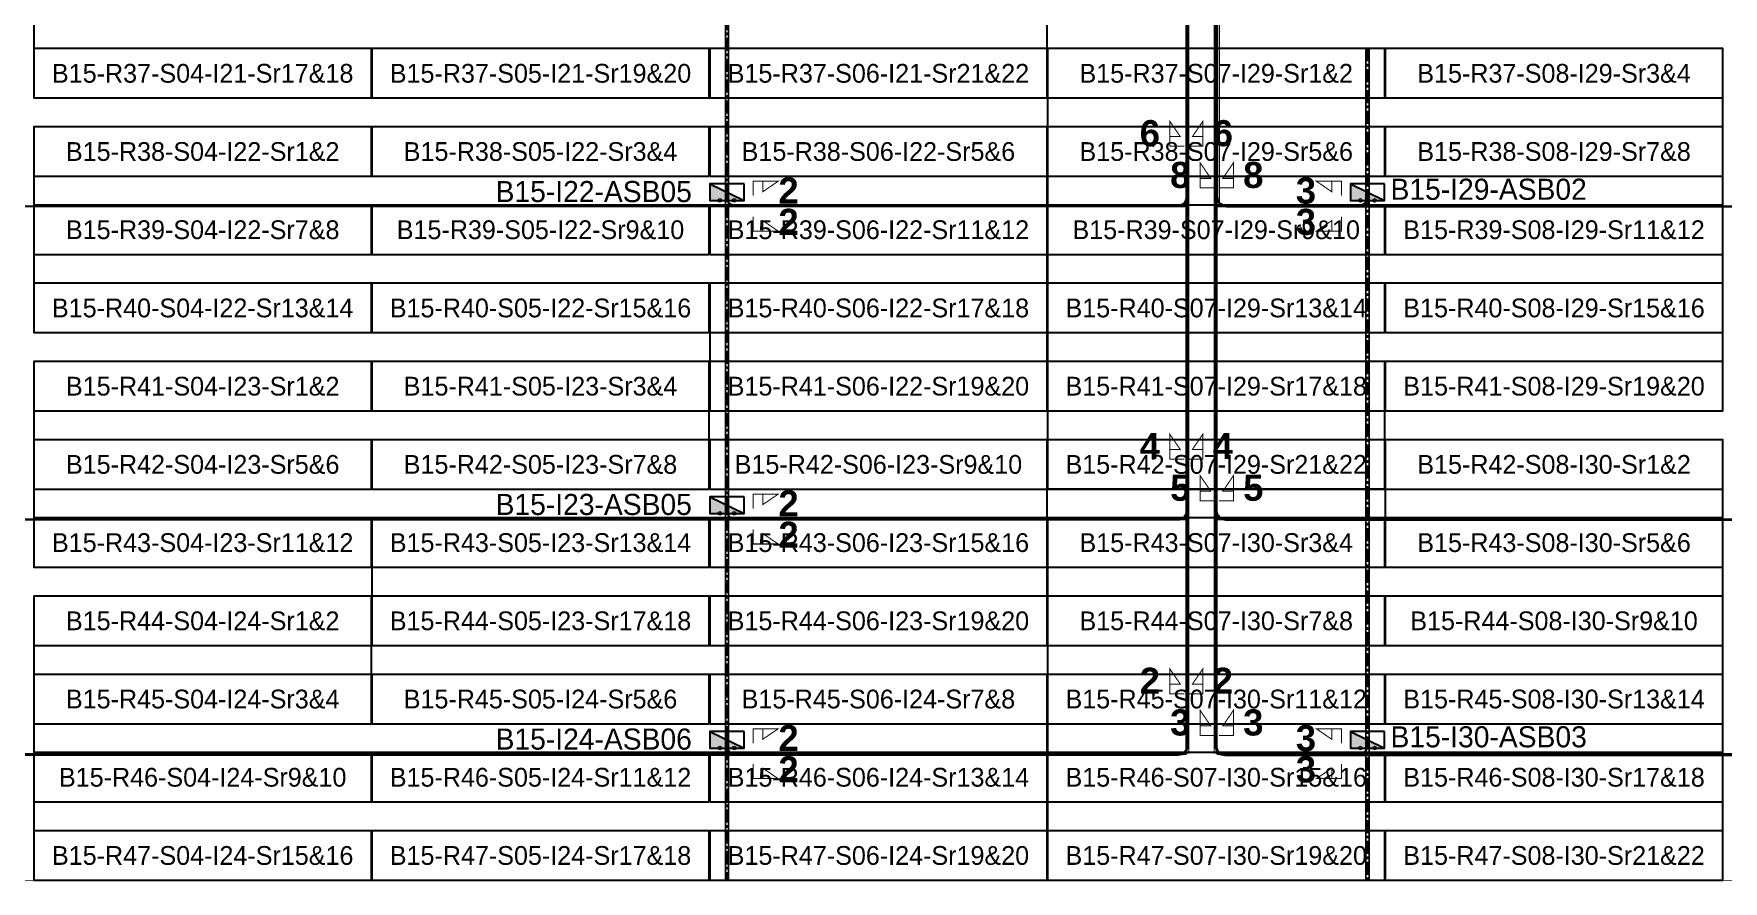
# Model space of a CAD drawing. Header units: metres. Extents: x 529982 to 530436, y 2674144 to 2674502.
# Drawn here: x 530079.6 to 530241.5, y 2674144.2 to 2674225.5 of the extents above; entities that cross this region are included whole.
import ezdxf
from ezdxf.enums import TextEntityAlignment as Align

# ---------------------------------------------------------------- set-up
doc = ezdxf.new("R2010")
doc.units = ezdxf.units.M
doc.linetypes.add('CENTER', pattern=[2, 1.25, -0.25, 0.25, -0.25])
doc.layers.add('Boundary-12.5 MW Block', color=6, linetype='Continuous', lineweight=9)
doc.layers.add('PILE', color=1, linetype='Continuous', lineweight=15)
for name, color, linetype in [('DC Trench BL-15', 40, 'Continuous'), ('E-Inverter Grouping', 2, 'Continuous'), ('Inverter Block-15', 7, 'Continuous'), ('LT Cable(AG) INV to LT Panel BL-15', 2, 'Continuous'), ('Messenger Wire Block-15(Master Path)', 30, 'Continuous'), ('Messenger Wire Block-15(MW Path)', 191, 'Continuous'), ('MMS Table Block-15', 8, 'Continuous'), ('Plan Line - DC BL-15', 40, 'Continuous'), ('Section Marking BL-15', 2, 'Continuous')]:
    doc.layers.add(name, color=color, linetype=linetype)
doc.styles.add('BoldTextStyle', font='arialbd.ttf')
doc.styles.get("Standard").update_dxf_attribs({"font": 'Adani Regular.ttf'})

# ---------------------------------------------------------------- blocks, each defined once
blk = doc.blocks.new('MMS Table (32.292 x 4.788)')
at = {"color": 0}
blk.add_lwpolyline([(0, -0.002), (0, 4.786), (32.292, 4.786), (32.292, -0.002)], close=True, dxfattribs=at)
at = {"color": 7}
blk.add_attdef('ID1', text='', height=1.8, dxfattribs=at).set_placement((16.146, 2.392), align=Align.MIDDLE_CENTER)
blk = doc.blocks.new('Inverter Block')
h = blk.add_hatch(color=0)
h.dxf.hatch_style = 1
h.paths.add_polyline_path([(-1.46, 2.27), (-1.46, 0.85), (1.46, 0.85)])
at = {"color": 0}
blk.add_lwpolyline([(1.46, 2.27), (-1.46, 2.27), (-1.46, 0.85), (1.46, 0.85)], close=True, dxfattribs=at)
blk.add_lwpolyline([(-1.46, 2.27), (1.46, 0.85)], dxfattribs=at)
at = {"layer": 'PILE'}
for centre in [(-0.61, 0.85), (0.61, 0.85)]:
    blk.add_circle(centre, 0.156, dxfattribs=at)
at = {"color": 7}
blk.add_attdef('ID', (-1.46, 3.01), '', height=1.8, dxfattribs=at)

msp = doc.modelspace()

# ---------------------------------------------------------------- linework, layer by layer
at = {"layer": 'Boundary-12.5 MW Block', "const_width": 0.05}
msp.add_lwpolyline([(529982.44, 2674501.58), (530014.73, 2674501.58), (530014.73, 2674486.58), (530047.12, 2674486.58), (530047.12, 2674479.08), (530079.51, 2674479.08), (530079.51, 2674464.08), (530111.9, 2674464.08), (530111.9, 2674449.08), (530144.3, 2674449.08), (530144.3, 2674441.58), (530176.69, 2674441.58), (530176.69, 2674426.58), (530209.08, 2674426.58), (530209.08, 2674419.08), (530241.47, 2674419.08), (530241.47, 2674404.08), (530273.86, 2674404.08), (530273.86, 2674396.58), (530306.26, 2674396.58), (530306.26, 2674344.08), (530435.82, 2674344.08), (530435.82, 2674144.29), (529982.44, 2674144.29)], close=True, dxfattribs=at)
at = {"layer": 'DC Trench BL-15', "color": 40, "const_width": 0.15}
for points in [[(530146.18, 2674269.08), (530145.88, 2674269.08), (530145.88, 2674144.29), (530146.18, 2674144.29)], [(530207.59, 2674224.08), (530207.29, 2674224.08), (530207.29, 2674144.29), (530207.59, 2674144.29)]]:
    msp.add_lwpolyline(points, close=True, dxfattribs=at)
at = {"layer": 'E-Inverter Grouping'}
for points in [[(530209.08, 2674239.08), (530209.08, 2674226.79), (530176.69, 2674226.79), (530176.69, 2674219.29), (530079.61, 2674219.29), (530079.61, 2674239.08)], [(530241.47, 2674224.08), (530241.47, 2674189.29), (530209.08, 2674189.29), (530209.08, 2674181.79), (530176.79, 2674181.79), (530176.79, 2674224.08)], [(530241.47, 2674144.29), (530176.79, 2674144.29), (530176.79, 2674179.08), (530209.18, 2674179.08), (530209.18, 2674186.58), (530241.47, 2674186.58)]]:
    msp.add_lwpolyline(points, close=True, dxfattribs=at)
at = {"layer": 'E-Inverter Grouping', "color": 3}
for points in [[(530176.69, 2674189.29), (530144.4, 2674189.29), (530144.4, 2674196.79), (530079.61, 2674196.79), (530079.61, 2674216.58), (530176.69, 2674216.58)], [(530144.3, 2674186.58), (530176.69, 2674186.58), (530176.69, 2674166.79), (530112, 2674166.79), (530112, 2674174.29), (530079.61, 2674174.29), (530079.61, 2674194.08), (530144.3, 2674194.08)], [(530079.61, 2674171.58), (530111.9, 2674171.58), (530111.9, 2674164.08), (530176.69, 2674164.08), (530176.69, 2674144.29), (530079.61, 2674144.29)]]:
    msp.add_lwpolyline(points, close=True, dxfattribs=at)
at = {"layer": 'LT Cable(AG) INV to LT Panel BL-15'}
for points in [[(530202.93, 2674292.69), (530199.66, 2674292.69, -0.124685), (530199.23, 2674292.8), (530197.87, 2674293.54, 0.124685), (530197.44, 2674293.65), (530190.96, 2674293.65, 0.414214), (530190.06, 2674292.75), (530190.06, 2674271.22, 0.005867), (530190.06, 2674271.2), (530190.1, 2674269.51, -0.005867), (530190.1, 2674269.49), (530190.1, 2674209.81, -0.414214), (530189.2, 2674208.91), (530049.76, 2674208.91, -0.414214), (530048.86, 2674209.81), (530048.86, 2674210.19)], [(530202.93, 2674292.64), (530199.66, 2674292.64, -0.124685), (530199.23, 2674292.75), (530197.87, 2674293.49, 0.124685), (530197.44, 2674293.6), (530191.01, 2674293.6, 0.414214), (530190.11, 2674292.7), (530190.11, 2674271.22, 0.005867), (530190.11, 2674271.2), (530190.15, 2674269.51, -0.005867), (530190.15, 2674269.49), (530190.15, 2674179.76, -0.414214), (530189.25, 2674178.86), (530049.76, 2674178.86, -0.414214), (530048.86, 2674179.76), (530048.86, 2674180.19)], [(530200.85, 2674292.59), (530199.66, 2674292.59, -0.124685), (530199.23, 2674292.7), (530197.87, 2674293.44, 0.124685), (530197.44, 2674293.55), (530191.06, 2674293.55, 0.414214), (530190.16, 2674292.65), (530190.16, 2674271.22, 0.005867), (530190.16, 2674271.2), (530190.2, 2674269.51, -0.005867), (530190.2, 2674269.49), (530190.2, 2674157.21, -0.414214), (530189.3, 2674156.31), (530049.76, 2674156.31, -0.414214), (530048.86, 2674157.21), (530048.86, 2674157.69)], [(530202.93, 2674292.72), (530199.66, 2674292.72, -0.124685), (530199.23, 2674292.82), (530197.87, 2674293.56, 0.124685), (530197.44, 2674293.67), (530190.93, 2674293.67, 0.414214), (530190.03, 2674292.77), (530190.03, 2674271.22, 0.005867), (530190.03, 2674271.2), (530190.07, 2674269.51, -0.005867), (530190.07, 2674269.49), (530190.07, 2674209.84, -0.414214), (530189.17, 2674208.94), (530146.93, 2674208.94, -0.414214), (530146.03, 2674209.84), (530146.03, 2674210.19)], [(530202.93, 2674292.67), (530199.66, 2674292.67, -0.124685), (530199.23, 2674292.77), (530197.87, 2674293.51, 0.124685), (530197.44, 2674293.62), (530190.98, 2674293.62, 0.414214), (530190.08, 2674292.72), (530190.08, 2674271.22, 0.005867), (530190.08, 2674271.2), (530190.12, 2674269.51, -0.005867), (530190.12, 2674269.49), (530190.12, 2674179.79, -0.414214), (530189.22, 2674178.89), (530146.93, 2674178.89, -0.414214), (530146.03, 2674179.79), (530146.03, 2674180.19)], [(530200.85, 2674292.62), (530199.66, 2674292.62, -0.124685), (530199.23, 2674292.72), (530197.87, 2674293.46, 0.124685), (530197.44, 2674293.57), (530191.03, 2674293.57, 0.414214), (530190.13, 2674292.67), (530190.13, 2674271.22, 0.005867), (530190.13, 2674271.2), (530190.17, 2674269.51, -0.005867), (530190.17, 2674269.49), (530190.17, 2674157.24, -0.414214), (530189.27, 2674156.34), (530146.93, 2674156.34, -0.414214), (530146.03, 2674157.24), (530146.03, 2674157.69)], [(530200.85, 2674292.57), (530199.6, 2674292.57, 0.091796), (530199.28, 2674292.51), (530197.81, 2674291.95, -0.091796), (530197.49, 2674291.89), (530193.65, 2674291.89, 0.414214), (530192.75, 2674290.99), (530192.75, 2674271.2, 0.016402), (530192.75, 2674271.14), (530192.85, 2674269.53, -0.016402), (530192.86, 2674269.47), (530192.86, 2674157.2, 0.414214), (530193.76, 2674156.3), (530368.5, 2674156.3, 0.414214), (530369.4, 2674157.2), (530369.4, 2674157.69)]]:
    msp.add_lwpolyline(points, format="xyb", dxfattribs=at)
at = {"layer": 'LT Cable(AG) INV to LT Panel BL-15', "color": 5}
for points in [[(530199.84, 2674292.27), (530199.54, 2674292.27, 0.056466), (530199.34, 2674292.25), (530197.76, 2674291.88, -0.056466), (530197.56, 2674291.86), (530193.67, 2674291.86, 0.414214), (530192.77, 2674290.96), (530192.77, 2674271.2, 0.016402), (530192.77, 2674271.14), (530192.88, 2674269.53, -0.016402), (530192.88, 2674269.47), (530192.88, 2674157.22, 0.414214), (530193.78, 2674156.32), (530271.32, 2674156.32, 0.414214), (530272.22, 2674157.22), (530272.22, 2674157.69)], [(530199.84, 2674292.24), (530199.54, 2674292.24, 0.056466), (530199.34, 2674292.22), (530197.76, 2674291.86, -0.056466), (530197.56, 2674291.84), (530193.7, 2674291.84, 0.414214), (530192.8, 2674290.94), (530192.8, 2674271.2, 0.016402), (530192.8, 2674271.14), (530192.9, 2674269.53, -0.016402), (530192.91, 2674269.47), (530192.91, 2674157.25, 0.414214), (530193.81, 2674156.35), (530206.54, 2674156.35, 0.414214), (530207.44, 2674157.25), (530207.44, 2674157.69)], [(530199.84, 2674292.22), (530199.54, 2674292.22, 0.056466), (530199.34, 2674292.2), (530197.76, 2674291.83, -0.056466), (530197.56, 2674291.81), (530193.72, 2674291.81, 0.414214), (530192.82, 2674290.91), (530192.82, 2674271.2, 0.016402), (530192.82, 2674271.14), (530192.93, 2674269.53, -0.016402), (530192.93, 2674269.47), (530192.93, 2674179.77, 0.414214), (530193.83, 2674178.87), (530368.5, 2674178.87, 0.414214), (530369.4, 2674179.77), (530369.4, 2674180.19)], [(530199.84, 2674292.19), (530199.54, 2674292.19, 0.056466), (530199.34, 2674292.17), (530197.76, 2674291.81, -0.056466), (530197.56, 2674291.79), (530193.75, 2674291.79, 0.414214), (530192.85, 2674290.89), (530192.85, 2674271.2, 0.016402), (530192.85, 2674271.15), (530192.95, 2674269.53, -0.016402), (530192.96, 2674269.47), (530192.96, 2674179.8, 0.414214), (530193.86, 2674178.9), (530271.32, 2674178.9, 0.414214), (530272.22, 2674179.8), (530272.22, 2674180.19)], [(530201.83, 2674292.17), (530199.54, 2674292.17, 0.056466), (530199.34, 2674292.15), (530197.76, 2674291.78, -0.056466), (530197.56, 2674291.76), (530193.77, 2674291.76, 0.414214), (530192.87, 2674290.86), (530192.87, 2674271.21, 0.016402), (530192.87, 2674271.15), (530192.98, 2674269.53, -0.016402), (530192.98, 2674269.47), (530192.98, 2674209.82, 0.414214), (530193.88, 2674208.92), (530368.5, 2674208.92, 0.414214), (530369.4, 2674209.82), (530369.4, 2674210.19)], [(530201.83, 2674292.14), (530199.54, 2674292.14, 0.056466), (530199.34, 2674292.12), (530197.76, 2674291.76, -0.056466), (530197.56, 2674291.74), (530193.8, 2674291.74, 0.414214), (530192.9, 2674290.84), (530192.9, 2674271.21, 0.016402), (530192.9, 2674271.15), (530193, 2674269.53, -0.016402), (530193.01, 2674269.47), (530193.01, 2674209.85, 0.414214), (530193.91, 2674208.95), (530271.32, 2674208.95, 0.414214), (530272.22, 2674209.85), (530272.22, 2674210.19)], [(530201.83, 2674292.12), (530199.54, 2674292.12, 0.056466), (530199.34, 2674292.1), (530197.76, 2674291.73, -0.056466), (530197.56, 2674291.71), (530193.82, 2674291.71, 0.414214), (530192.92, 2674290.81), (530192.92, 2674271.21, 0.016402), (530192.92, 2674271.15), (530193.03, 2674269.53, -0.016402), (530193.03, 2674269.47), (530193.03, 2674209.87, 0.414214), (530193.93, 2674208.97), (530206.54, 2674208.97, 0.414214), (530207.44, 2674209.87), (530207.44, 2674210.19)]]:
    msp.add_lwpolyline(points, format="xyb", dxfattribs=at)
at = {"layer": 'Messenger Wire Block-15(Master Path)'}
for points in [[(530190.07, 2674156.44), (530190.07, 2674269.5)], [(530192.99, 2674156.44), (530192.99, 2674269.5)], [(530047.22, 2674208.94), (530190.07, 2674208.94)], [(530192.99, 2674208.94), (530371.04, 2674208.94)], [(530047.22, 2674178.94), (530190.07, 2674178.94)], [(530192.99, 2674178.94), (530371.04, 2674178.94)], [(530047.22, 2674156.44), (530190.07, 2674156.44)], [(530192.99, 2674156.44), (530371.04, 2674156.44)]]:
    msp.add_lwpolyline(points, dxfattribs=at)
at = {"layer": 'Messenger Wire Block-15(MW Path)', "const_width": 0.1}
for points in [[(530190.32, 2674156.44), (530190.32, 2674269.5)], [(530192.74, 2674156.44), (530192.74, 2674269.5)], [(530193.24, 2674208.94), (530193.24, 2674269.5)], [(530047.22, 2674208.94), (530190.07, 2674208.94)], [(530192.99, 2674208.94), (530371.04, 2674208.94)], [(530047.22, 2674178.94), (530190.07, 2674178.94)], [(530192.99, 2674178.94), (530371.04, 2674178.94)], [(530047.22, 2674156.44), (530190.07, 2674156.44)], [(530192.99, 2674156.44), (530371.04, 2674156.44)]]:
    msp.add_lwpolyline(points, dxfattribs=at)
at = {"layer": 'Plan Line - DC BL-15', "color": 6, "linetype": 'CENTER'}
for points in [[(530146.03, 2674269.08), (530146.03, 2674144.29)], [(530207.44, 2674224.08), (530207.44, 2674144.29)]]:
    msp.add_lwpolyline(points, dxfattribs=at)
at = {"layer": 'Section Marking BL-15', "color": 94, "lineweight": 35, "true_color": 0x00a500, "const_width": 0.1}
for points in [[(530189.87, 2674214.69), (530188.48, 2674214.69), (530188.48, 2674217.09), (530189.49, 2674215.61), (530188.48, 2674215.61)], [(530190.27, 2674214.69), (530191.66, 2674214.69), (530191.66, 2674217.09), (530190.65, 2674215.61), (530191.66, 2674215.61)], [(530192.79, 2674210.69), (530191.4, 2674210.69), (530191.4, 2674213.09), (530192.41, 2674211.61), (530191.4, 2674211.61)], [(530193.19, 2674210.69), (530194.58, 2674210.69), (530194.58, 2674213.09), (530193.57, 2674211.61), (530194.58, 2674211.61)], [(530148.53, 2674209.94), (530148.53, 2674211.33), (530150.93, 2674211.33), (530149.45, 2674210.32), (530149.45, 2674211.33)], [(530204.94, 2674209.94), (530204.94, 2674211.33), (530202.54, 2674211.33), (530204.02, 2674210.32), (530204.02, 2674211.33)], [(530148.53, 2674207.94), (530148.53, 2674206.55), (530150.93, 2674206.55), (530149.45, 2674207.56), (530149.45, 2674206.55)], [(530204.94, 2674207.94), (530204.94, 2674206.55), (530202.54, 2674206.55), (530204.02, 2674207.56), (530204.02, 2674206.55)], [(530189.87, 2674184.69), (530188.48, 2674184.69), (530188.48, 2674187.09), (530189.49, 2674185.61), (530188.48, 2674185.61)], [(530190.27, 2674184.69), (530191.66, 2674184.69), (530191.66, 2674187.09), (530190.65, 2674185.61), (530191.66, 2674185.61)], [(530192.79, 2674180.69), (530191.4, 2674180.69), (530191.4, 2674183.09), (530192.41, 2674181.61), (530191.4, 2674181.61)], [(530193.19, 2674180.69), (530194.58, 2674180.69), (530194.58, 2674183.09), (530193.57, 2674181.61), (530194.58, 2674181.61)], [(530148.53, 2674179.94), (530148.53, 2674181.33), (530150.93, 2674181.33), (530149.45, 2674180.32), (530149.45, 2674181.33)], [(530148.53, 2674177.94), (530148.53, 2674176.55), (530150.93, 2674176.55), (530149.45, 2674177.56), (530149.45, 2674176.55)], [(530189.87, 2674162.19), (530188.48, 2674162.19), (530188.48, 2674164.59), (530189.49, 2674163.11), (530188.48, 2674163.11)], [(530190.27, 2674162.19), (530191.66, 2674162.19), (530191.66, 2674164.59), (530190.65, 2674163.11), (530191.66, 2674163.11)], [(530192.79, 2674158.19), (530191.4, 2674158.19), (530191.4, 2674160.59), (530192.41, 2674159.11), (530191.4, 2674159.11)], [(530193.19, 2674158.19), (530194.58, 2674158.19), (530194.58, 2674160.59), (530193.57, 2674159.11), (530194.58, 2674159.11)], [(530148.53, 2674157.44), (530148.53, 2674158.83), (530150.93, 2674158.83), (530149.45, 2674157.82), (530149.45, 2674158.83)], [(530204.94, 2674157.44), (530204.94, 2674158.83), (530202.54, 2674158.83), (530204.02, 2674157.82), (530204.02, 2674158.83)], [(530148.53, 2674155.44), (530148.53, 2674154.05), (530150.93, 2674154.05), (530149.45, 2674155.06), (530149.45, 2674154.05)], [(530204.94, 2674155.44), (530204.94, 2674154.05), (530202.54, 2674154.05), (530204.02, 2674155.06), (530204.02, 2674154.05)]]:
    msp.add_lwpolyline(points, dxfattribs=at)

# ---------------------------------------------------------------- block references
at = {"layer": 'Inverter Block-15'}
ref = msp.add_blockref('Inverter Block', (530146.03, 2674208.53), dxfattribs=dict(at, xscale=1.124999999976148, yscale=1.124999999976148, zscale=1.124999999976148))
ref.add_attrib('ID', 'B15-I22-ASB05', (530123.84, 2674209.33), dxfattribs={"layer": '0', "color": 7, "height": 2.025})
ref = msp.add_blockref('Inverter Block', (530207.44, 2674208.53), dxfattribs=dict(at, xscale=1.124999999976148, yscale=1.124999999976148, zscale=1.124999999976148))
ref.add_attrib('ID', 'B15-I29-ASB02', (530209.65, 2674209.55), dxfattribs={"layer": '0', "color": 7, "height": 2.025})
ref = msp.add_blockref('Inverter Block', (530146.03, 2674178.53), dxfattribs=dict(at, xscale=1.124999999976148, yscale=1.124999999976148, zscale=1.124999999976148))
ref.add_attrib('ID', 'B15-I23-ASB05', (530123.84, 2674179.33), dxfattribs={"layer": '0', "color": 7, "height": 2.025})
ref = msp.add_blockref('Inverter Block', (530146.03, 2674156.03), dxfattribs=dict(at, xscale=1.124999999976148, yscale=1.124999999976148, zscale=1.124999999976148))
ref.add_attrib('ID', 'B15-I24-ASB06', (530123.84, 2674156.83), dxfattribs={"layer": '0', "color": 7, "height": 2.025})
ref = msp.add_blockref('Inverter Block', (530207.44, 2674156.03), dxfattribs=dict(at, xscale=1.124999999976148, yscale=1.124999999976148, zscale=1.124999999976148))
ref.add_attrib('ID', 'B15-I30-ASB03', (530209.65, 2674157.05), dxfattribs={"layer": '0', "color": 7, "height": 2.025})
at = {"layer": 'MMS Table Block-15'}
for p, values in [((530079.61, 2674219.29), {'ID1': 'B15-R37-S04-I21-Sr17&18'}), ((530112, 2674219.29), {'ID1': 'B15-R37-S05-I21-Sr19&20'}), ((530144.4, 2674219.29), {'ID1': 'B15-R37-S06-I21-Sr21&22'}), ((530176.79, 2674219.29), {'ID1': 'B15-R37-S07-I29-Sr1&2'}), ((530209.18, 2674219.29), {'ID1': 'B15-R37-S08-I29-Sr3&4'}), ((530079.61, 2674211.79), {'ID1': 'B15-R38-S04-I22-Sr1&2'}), ((530112, 2674211.79), {'ID1': 'B15-R38-S05-I22-Sr3&4'}), ((530144.4, 2674211.79), {'ID1': 'B15-R38-S06-I22-Sr5&6'}), ((530176.79, 2674211.79), {'ID1': 'B15-R38-S07-I29-Sr5&6'}), ((530209.18, 2674211.79), {'ID1': 'B15-R38-S08-I29-Sr7&8'}), ((530079.61, 2674204.29), {'ID1': 'B15-R39-S04-I22-Sr7&8'}), ((530112, 2674204.29), {'ID1': 'B15-R39-S05-I22-Sr9&10'}), ((530144.4, 2674204.29), {'ID1': 'B15-R39-S06-I22-Sr11&12'}), ((530176.79, 2674204.29), {'ID1': 'B15-R39-S07-I29-Sr9&10'}), ((530209.18, 2674204.29), {'ID1': 'B15-R39-S08-I29-Sr11&12'}), ((530079.61, 2674196.79), {'ID1': 'B15-R40-S04-I22-Sr13&14'}), ((530112, 2674196.79), {'ID1': 'B15-R40-S05-I22-Sr15&16'}), ((530144.4, 2674196.79), {'ID1': 'B15-R40-S06-I22-Sr17&18'}), ((530176.79, 2674196.79), {'ID1': 'B15-R40-S07-I29-Sr13&14'}), ((530209.18, 2674196.79), {'ID1': 'B15-R40-S08-I29-Sr15&16'}), ((530079.61, 2674189.29), {'ID1': 'B15-R41-S04-I23-Sr1&2'}), ((530112, 2674189.29), {'ID1': 'B15-R41-S05-I23-Sr3&4'}), ((530144.4, 2674189.29), {'ID1': 'B15-R41-S06-I22-Sr19&20'}), ((530176.79, 2674189.29), {'ID1': 'B15-R41-S07-I29-Sr17&18'}), ((530209.18, 2674189.29), {'ID1': 'B15-R41-S08-I29-Sr19&20'}), ((530079.61, 2674181.79), {'ID1': 'B15-R42-S04-I23-Sr5&6'}), ((530112, 2674181.79), {'ID1': 'B15-R42-S05-I23-Sr7&8'}), ((530144.4, 2674181.79), {'ID1': 'B15-R42-S06-I23-Sr9&10'}), ((530176.79, 2674181.79), {'ID1': 'B15-R42-S07-I29-Sr21&22'}), ((530209.18, 2674181.79), {'ID1': 'B15-R42-S08-I30-Sr1&2'}), ((530079.61, 2674174.29), {'ID1': 'B15-R43-S04-I23-Sr11&12'}), ((530112, 2674174.29), {'ID1': 'B15-R43-S05-I23-Sr13&14'}), ((530144.4, 2674174.29), {'ID1': 'B15-R43-S06-I23-Sr15&16'}), ((530176.79, 2674174.29), {'ID1': 'B15-R43-S07-I30-Sr3&4'}), ((530209.18, 2674174.29), {'ID1': 'B15-R43-S08-I30-Sr5&6'}), ((530079.61, 2674166.79), {'ID1': 'B15-R44-S04-I24-Sr1&2'}), ((530112, 2674166.79), {'ID1': 'B15-R44-S05-I23-Sr17&18'}), ((530144.4, 2674166.79), {'ID1': 'B15-R44-S06-I23-Sr19&20'}), ((530176.79, 2674166.79), {'ID1': 'B15-R44-S07-I30-Sr7&8'}), ((530209.18, 2674166.79), {'ID1': 'B15-R44-S08-I30-Sr9&10'}), ((530079.61, 2674159.29), {'ID1': 'B15-R45-S04-I24-Sr3&4'}), ((530112, 2674159.29), {'ID1': 'B15-R45-S05-I24-Sr5&6'}), ((530144.4, 2674159.29), {'ID1': 'B15-R45-S06-I24-Sr7&8'}), ((530176.79, 2674159.29), {'ID1': 'B15-R45-S07-I30-Sr11&12'}), ((530209.18, 2674159.29), {'ID1': 'B15-R45-S08-I30-Sr13&14'}), ((530079.61, 2674151.79), {'ID1': 'B15-R46-S04-I24-Sr9&10'}), ((530112, 2674151.79), {'ID1': 'B15-R46-S05-I24-Sr11&12'}), ((530144.4, 2674151.79), {'ID1': 'B15-R46-S06-I24-Sr13&14'}), ((530176.79, 2674151.79), {'ID1': 'B15-R46-S07-I30-Sr15&16'}), ((530209.18, 2674151.79), {'ID1': 'B15-R46-S08-I30-Sr17&18'}), ((530079.61, 2674144.29), {'ID1': 'B15-R47-S04-I24-Sr15&16'}), ((530112, 2674144.29), {'ID1': 'B15-R47-S05-I24-Sr17&18'}), ((530144.4, 2674144.29), {'ID1': 'B15-R47-S06-I24-Sr19&20'}), ((530176.79, 2674144.29), {'ID1': 'B15-R47-S07-I30-Sr19&20'}), ((530209.18, 2674144.29), {'ID1': 'B15-R47-S08-I30-Sr21&22'})]:
    msp.add_blockref('MMS Table (32.292 x 4.788)', p, dxfattribs=at).add_auto_attribs(values)

# ---------------------------------------------------------------- texts
at = {"layer": 'Section Marking BL-15', "color": 94, "true_color": 0x00a500, "style": 'BoldTextStyle'}
for s, p in [('6', (530186.57, 2674215.94)), ('6', (530193.57, 2674215.94)), ('8', (530189.49, 2674211.94)), ('8', (530196.49, 2674211.94)), ('2', (530151.93, 2674210.44)), ('3', (530201.54, 2674210.44)), ('2', (530151.93, 2674207.44)), ('3', (530201.54, 2674207.44)), ('4', (530186.57, 2674185.94)), ('4', (530193.57, 2674185.94)), ('5', (530189.49, 2674181.94)), ('5', (530196.49, 2674181.94)), ('2', (530151.93, 2674180.44)), ('2', (530151.93, 2674177.44)), ('2', (530186.57, 2674163.44)), ('2', (530193.57, 2674163.44)), ('3', (530189.49, 2674159.44)), ('3', (530196.49, 2674159.44)), ('2', (530151.93, 2674157.94)), ('3', (530201.54, 2674157.94)), ('2', (530151.93, 2674154.94)), ('3', (530201.54, 2674154.94))]:
    msp.add_text(s, height=2.5, dxfattribs=at).set_placement(p, align=Align.MIDDLE_CENTER)

doc.saveas('drawing.dxf')
